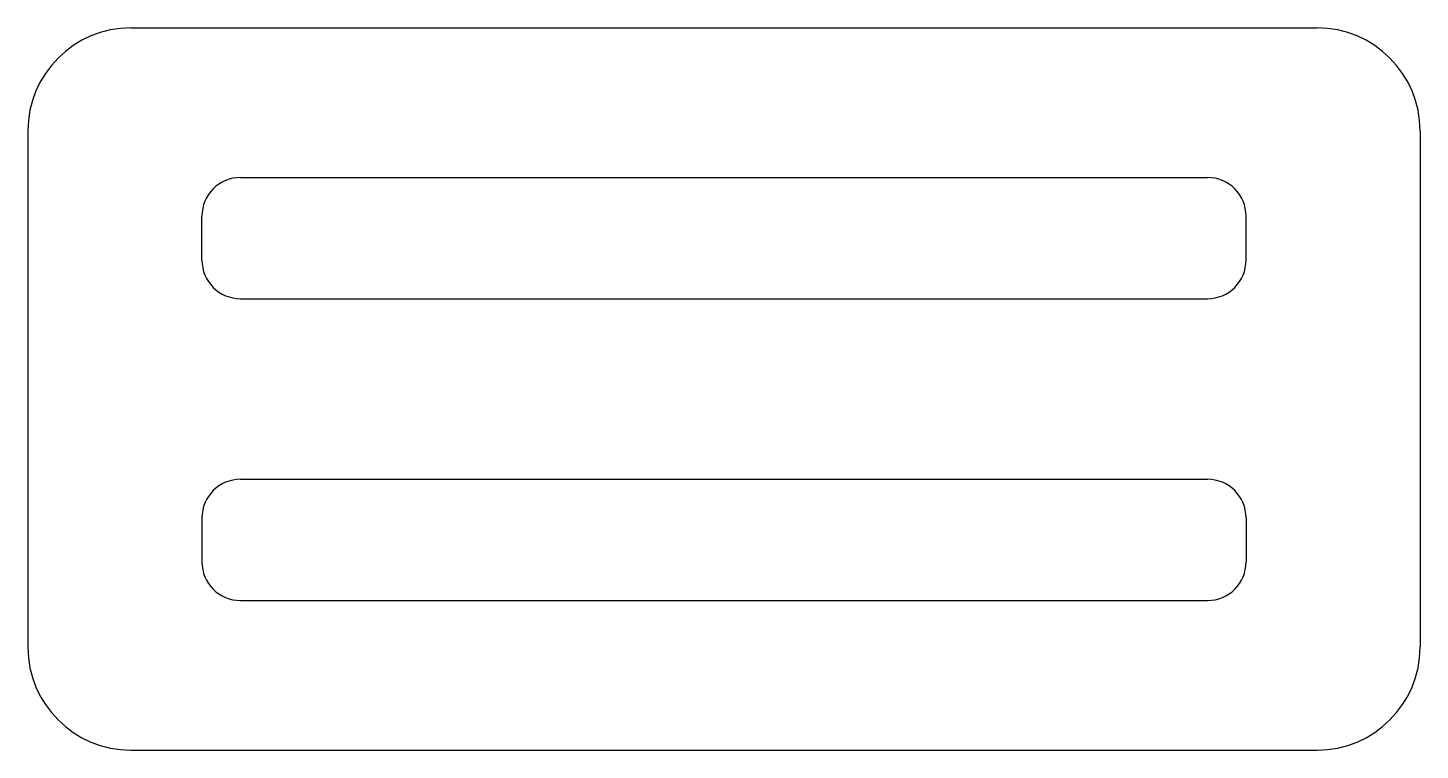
# Model space of a CAD drawing. Header units: millimetres. Extents: x -27 to 27, y 64.4 to 92.4.
import ezdxf

# ---------------------------------------------------------------- set-up
doc = ezdxf.new("R2010")
doc.units = ezdxf.units.MM

msp = doc.modelspace()

# ---------------------------------------------------------------- linework, layer by layer
at = {"color": 7, "linetype": 'Continuous', "lineweight": 25}
for p, q in [((-23, 92.4), (23, 92.4)), ((-27, 88.4), (-27, 68.4)), ((27, 88.4), (27, 68.4)), ((-18.75, 86.6), (18.75, 86.6)), ((-20.25, 83.4), (-20.25, 85.1)), ((20.25, 83.4), (20.25, 85.1)), ((-18.75, 81.9), (18.75, 81.9)), ((-18.75, 74.9), (18.75, 74.9)), ((-20.25, 73.4), (-20.25, 71.7)), ((20.25, 73.4), (20.25, 71.7)), ((-18.75, 70.2), (18.75, 70.2)), ((-23, 64.4), (23, 64.4))]:
    msp.add_line(p, q, dxfattribs=at)
for centre, radius, start, end in [((-23, 88.4), 4, 90, 180), ((23, 88.4), 4, 0, 90), ((-18.75, 85.1), 1.5, 90, 180), ((18.75, 85.1), 1.5, 0, 90), ((-18.75, 83.4), 1.5, 180, 270), ((18.75, 83.4), 1.5, 270, 0), ((-18.75, 73.4), 1.5, 90, 180), ((18.75, 73.4), 1.5, 0, 90), ((-18.75, 71.7), 1.5, 180, 270), ((18.75, 71.7), 1.5, 270, 0), ((-23, 68.4), 4, 180, 270), ((23, 68.4), 4, 270, 0)]:
    msp.add_arc(centre, radius, start, end, dxfattribs=at)

doc.saveas('drawing.dxf')
